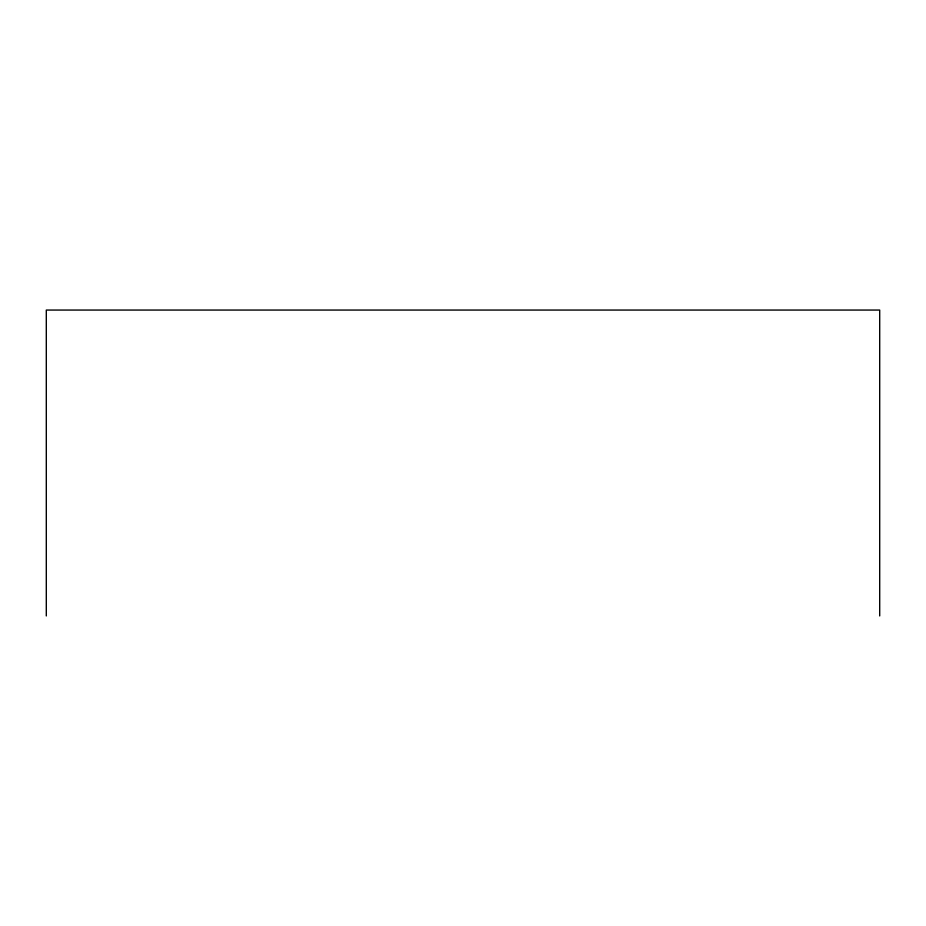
<?xml version="1.0" encoding="UTF-8"?>
<svg xmlns="http://www.w3.org/2000/svg" width="926" height="926" viewBox="0 0 926 926"><rect width="100%" height="100%" fill="white"/><g stroke="black" fill="none" stroke-linecap="round" stroke-linejoin="round"><path stroke-width="1.39" d="M879.7 615.94L879.7 310.06L46.3 310.06L46.3 615.94"/></g></svg>
